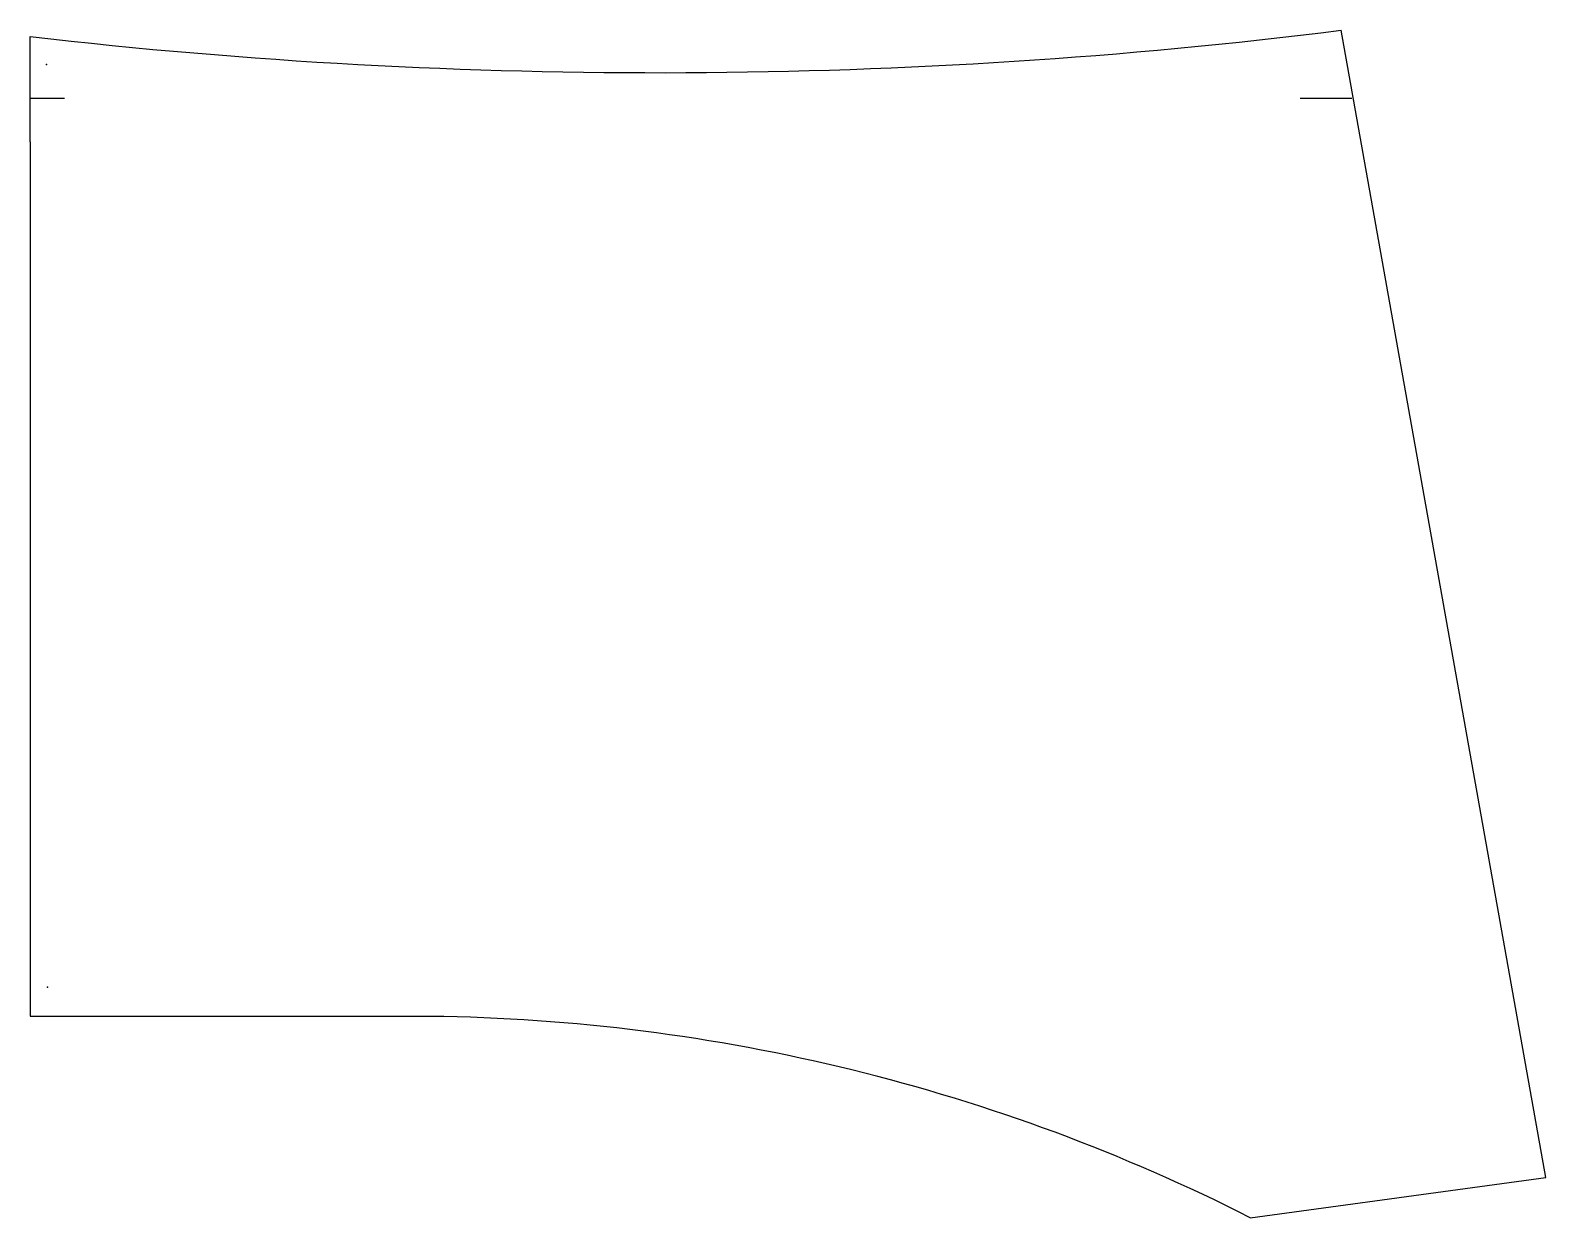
# Model space of a CAD drawing. Header units: millimetres. Extents: x -4 to 173, y -130 to 8.
import ezdxf

# ---------------------------------------------------------------- set-up
doc = ezdxf.new("R2010")
doc.units = ezdxf.units.MM
doc.layers.add('Dims', color=6, linetype='Continuous', lineweight=25, true_color=0xff00ff)
doc.layers.add('Shell', color=30, linetype='Continuous', lineweight=25, true_color=0xff7f00)

msp = doc.modelspace()

# ---------------------------------------------------------------- linework, layer by layer
at = {"layer": 'Dims'}
for p, q in [((0, 0), (-4, 0)), ((150, 0), (144, 0))]:
    msp.add_line(p, q, dxfattribs=at)
for p in [(-2.1, 3.95), (-2, -103.59)]:
    msp.add_point(p, dxfattribs=at)
at = {"layer": 'Shell'}
for p, q in [((-4, -5.05), (-4, 7.2)), ((172.6, -125.76), (148.77, 7.94)), ((-4, -5.05), (-4, -106.99)), ((-4, -106.99), (42.64, -106.99)), ((138.18, -130.46), (172.6, -125.76))]:
    msp.add_line(p, q, dxfattribs=at)
for centre, radius, start, end in [((69.32, 644.65), 641.65, 263.43874, 277.11258), ((40, -323.94), 216.96, 63.0948, 89.3017)]:
    msp.add_arc(centre, radius, start, end, dxfattribs=at)

doc.saveas('drawing.dxf')
